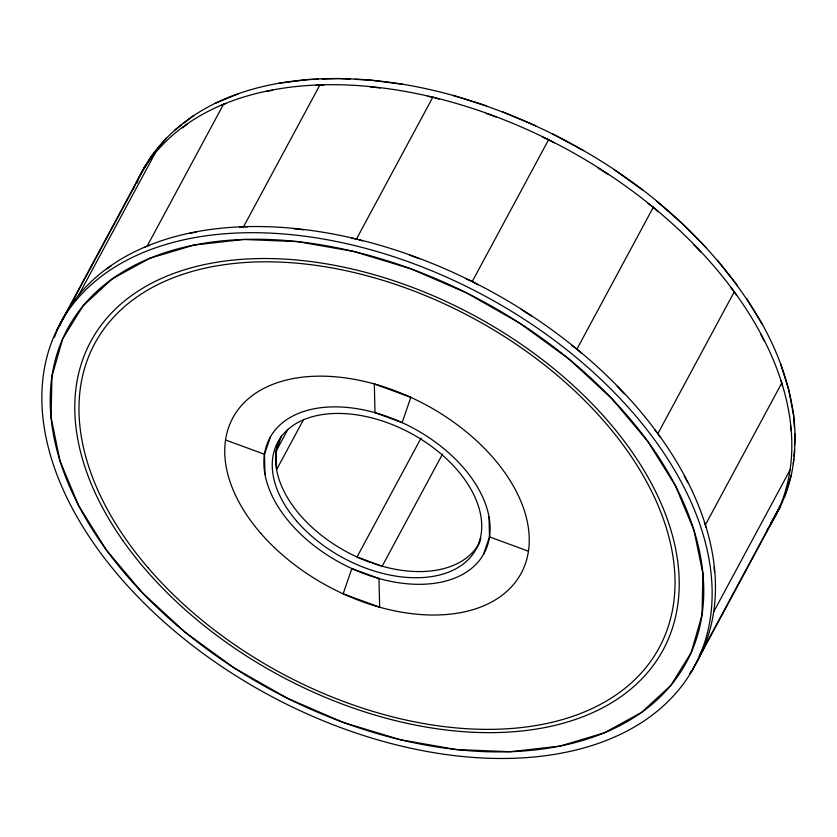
<?xml version="1.0" encoding="UTF-8"?>
<svg xmlns="http://www.w3.org/2000/svg" width="837" height="837" viewBox="0 0 837 837"><rect width="100%" height="100%" fill="white"/><g stroke="black" fill="none" stroke-linecap="round" stroke-linejoin="round"><path stroke-width="1.26" d="M714.547 572.131L714.087 567.015M790.923 430.291L790.452 425.175M691.519 671.619A360.506 226.869 28.3 0 0 319.975 238.472A360.506 226.869 28.3 0 0 119.492 576.672A360.506 226.869 28.3 0 0 691.519 671.619L779.906 507.494C787.104 492.187 792.388 475.73 793.738 458.812M793.926 456.311L794.397 450.055M794.773 445.054C796.28 417.37 789.992 389.749 780.618 363.833A360.506 226.879 28.3 0 0 762.486 324.547C696.52 209.825 578.346 131.451 452.848 95.345A360.506 226.879 28.3 0 0 402.995 84.296C362.118 77.611 320.111 76.177 279.181 83.198A360.506 226.879 28.3 0 0 239.141 93.43C195.021 108.308 154.343 139.34 136.546 183.397M793.361 463.824L794.669 452.074L794.742 433.535M699.24 655.8L703.321 647.88M702.609 650.37L778.975 508.53L779.697 506.04M784.489 497.126L791.227 475.27M264.963 474.265L264.482 454.271L270.55 436.684M370.038 562.318A112.66 70.894 28.3 0 1 276.576 469.683L276.137 451.164L281.347 436.046M372.109 563.06A112.66 70.894 28.3 0 0 478.879 543.956L480.877 538.139M483.441 554.492A121.668 76.565 28.3 0 0 356.897 408.676A121.668 76.565 28.3 0 0 290.638 523.596A121.668 76.565 28.3 0 0 483.441 554.492L489.499 536.904L489.028 516.91M478.879 543.956L479.81 542.198M57.094 329.506L145.481 165.381M58.642 327.33L134.391 186.63M78.877 294.823L155.253 152.983M144.916 247.333L147.166 246.099L223.531 104.259L225.99 103.526M239.738 227.162L243.567 226.733L319.943 84.893L323.793 85.039M351.331 238.137L356.468 239.037L432.834 97.197L439.048 99.09M276.137 451.164L287.844 429.433M303.685 419.347L276.576 469.683L276.064 466.335A112.66 70.894 28.3 0 1 278.909 440.754M466.261 278.972L472.235 281.556L548.612 139.716L554.178 142.886M421.095 438.023L357.033 556.982L382.153 566.21L442.511 454.104M581.725 353.57L576.923 349.134L653.299 207.294L648.079 203.496M659.974 436.966L657.892 433.639L734.269 291.799L730.921 287.823M705.915 527.425L705.392 524.872L781.758 383.032L780.754 380.626M713.668 611.826L790.044 469.986M140.103 175.331L151.643 155.87L166.249 138.241M772.854 519.39L779.906 507.494L770.417 523.784M136.41 183.376L137.76 181.2M59.364 326.304L60.714 324.128M776.286 512.872L778.975 508.53M182.456 127.841L187.519 124.012M107.021 268.813L111.154 265.852M174.661 130.185L181.629 124.828M183.617 123.301L193.577 115.642M221.282 105.493L223.531 104.259M215.14 103.359L239.141 93.43M266.438 91.4L272.716 90.239M147.166 246.099L149.614 245.367M190.062 233.251L196.339 232.079M279.181 83.198L308.173 79.557L318.342 79.222M316.114 85.322L319.943 84.893M322.161 79.086L338.682 78.532L350.096 79.107M370.017 86.881L380.28 87.99M243.567 226.733L247.417 226.879M293.641 228.721L303.904 229.83M355.17 79.358L370.393 80.122L402.995 84.296M427.707 96.297L432.834 97.197M486.276 113.413L496.027 116.992M356.468 239.037L362.672 240.93M409.9 255.254L419.651 258.832M452.848 95.345L486.245 105.776M225.54 439.98L264.482 454.271M489.499 536.904L528.45 551.196M502.87 111.876L535.753 125.78M542.638 137.132L548.612 139.716M551.928 133.543L583.567 150.608M597.608 167.641L608.405 174.619M472.235 281.556L477.801 284.726M521.242 309.481L532.029 316.459M613.971 169.555L642.847 190.219M571.702 345.336L576.923 349.134M656.616 201.131L682.668 223.96L706.501 247.961M653.299 207.294L658.091 211.73M693.601 244.498L700.789 252.01M617.225 386.338L624.412 393.85M654.544 429.663L657.892 433.639M717.508 260.328L737.585 285.637M734.269 291.799L736.351 295.126M760.582 333.932L764.171 340.868M684.216 475.772L687.794 482.708M746.604 298.506L762.476 324.547M704.388 522.466L705.392 524.872M780.618 363.833L788.747 389.801L793.602 415.298L794.334 427.016M781.758 383.032L782.292 385.585M54.478 337.248A360.506 226.869 28.3 0 1 480.239 285.626A360.506 226.869 28.3 0 1 692.869 668.679M691.508 670.793A360.506 226.869 28.3 0 1 689.395 673.931M133.156 189.528A360.506 226.869 28.3 0 1 563.678 147.521A360.506 226.869 28.3 0 1 767.184 530.009M51.967 376.242L51.057 417.443L60.044 461.02L78.668 505.653L106.351 549.972L142.259 592.638L185.301 632.364L234.161 667.926L287.363 698.257L343.296 722.425L400.243 739.709L456.489 749.565L510.319 751.71L560.099 746.07L604.314 732.825L641.623 712.371L670.887 685.325L691.226 652.515L702.013 614.933L702.934 573.732L693.936 530.156L675.323 485.523L647.639 441.204L611.732 398.527L568.689 358.811L519.819 323.249L466.617 292.919L410.695 268.75L353.737 251.466L297.491 241.611L243.661 239.466L193.881 245.105L149.666 258.351L112.367 278.805L83.093 305.85L62.754 338.661L51.967 376.242M351.854 568.553L343.149 593.82L379.663 607.223L378.973 578.513L351.854 568.553M410.831 397.355L402.137 422.622L375.007 412.662L374.327 383.953L410.831 397.355M125.927 574.642A351.488 221.198 28.3 0 0 683.651 667.215A351.488 221.198 28.3 0 0 321.398 244.896A351.488 221.198 28.3 0 0 125.927 574.642M123.248 541.12A325.101 204.594 28.3 0 0 646.049 674.308A325.101 204.594 28.3 0 0 361.678 271.334A325.101 204.594 28.3 0 0 123.248 541.12M260.757 533.295A163.79 103.077 28.3 0 0 520.29 574.883A163.79 103.077 28.3 0 0 349.939 378.586A163.79 103.077 28.3 0 0 260.757 533.295M296.518 520.928A112.66 70.894 28.3 0 0 475.28 550.6A112.66 70.894 28.3 0 0 359.178 415.236A112.66 70.894 28.3 0 0 296.518 520.928M148.003 567.695A320.592 201.759 28.3 0 0 656.689 652.128A320.592 201.759 28.3 0 0 326.284 266.94A320.592 201.759 28.3 0 0 148.003 567.695"/></g></svg>
